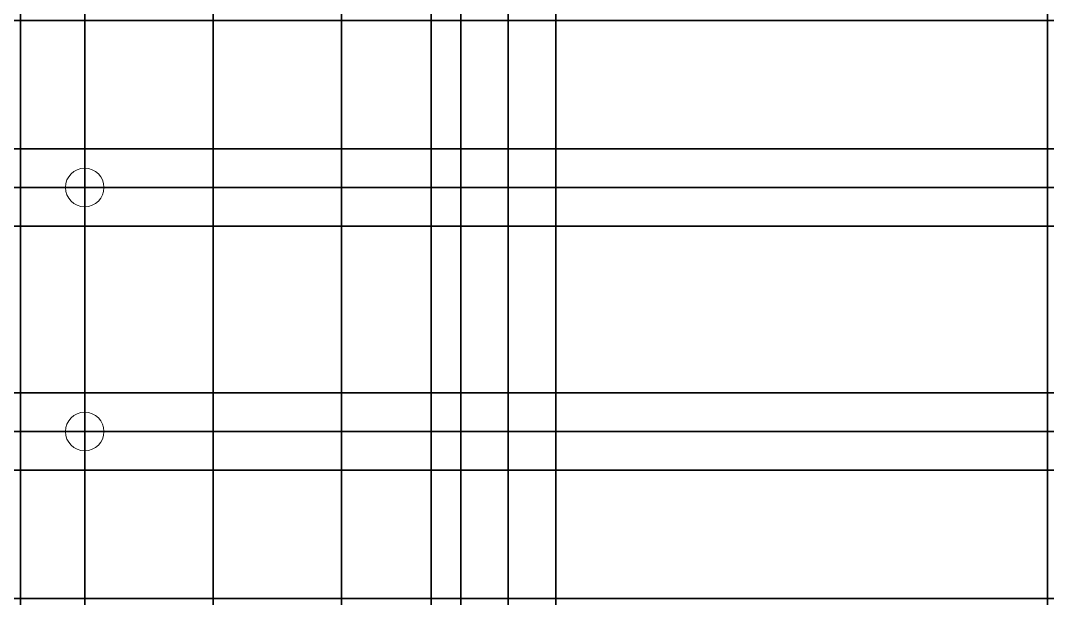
# Model space of a CAD drawing. Header units: millimetres. Extents: x 0 to 80, y 0 to 45.
import ezdxf

# ---------------------------------------------------------------- set-up
doc = ezdxf.new("R2010")
doc.units = ezdxf.units.MM
doc.header["$MEASUREMENT"] = 0
doc.layers.add('Auxiliar', color=11, linetype='Continuous', lineweight=35)
doc.layers.add('Objeto', color=7, linetype='Continuous', lineweight=18)

msp = doc.modelspace()

# ---------------------------------------------------------------- linework, layer by layer
at = {"layer": 'Auxiliar'}
for p, direction in [((0, 0), (0, 1)), ((0, 45), (1, 0)), ((5, 0), (0, 1)), ((15, 0), (0, 1)), ((25, 0), (0, 1)), ((32, 0), (0, 1)), ((34.3, 0), (0, 1)), ((38, 0), (0, 1)), ((41.7, 0), (0, 1)), ((80, 0), (0, 1)), ((0, 35), (1, 0)), ((0, 32), (1, 0)), ((0, 29), (1, 0)), ((0, 16), (1, 0)), ((0, 13), (1, 0)), ((0, 10), (1, 0)), ((0, 0), (1, 0))]:
    msp.add_xline(p, direction, dxfattribs=at)
at = {"layer": 'Objeto'}
for points in [[(0, 45), (80, 45), (80, 0), (0, 0)], [(25, 35), (32, 35), (32, 32), (25, 32)], [(34.3, 32), (41.7, 32), (41.7, 29), (34.3, 29)], [(34.3, 16), (41.7, 16), (41.7, 13), (34.3, 13)], [(25, 13), (32, 13), (32, 10), (25, 10)]]:
    msp.add_lwpolyline(points, close=True, dxfattribs=at)
for centre in [(5, 32), (5, 13)]:
    msp.add_circle(centre, 1.5, dxfattribs=at)

doc.saveas('drawing.dxf')
